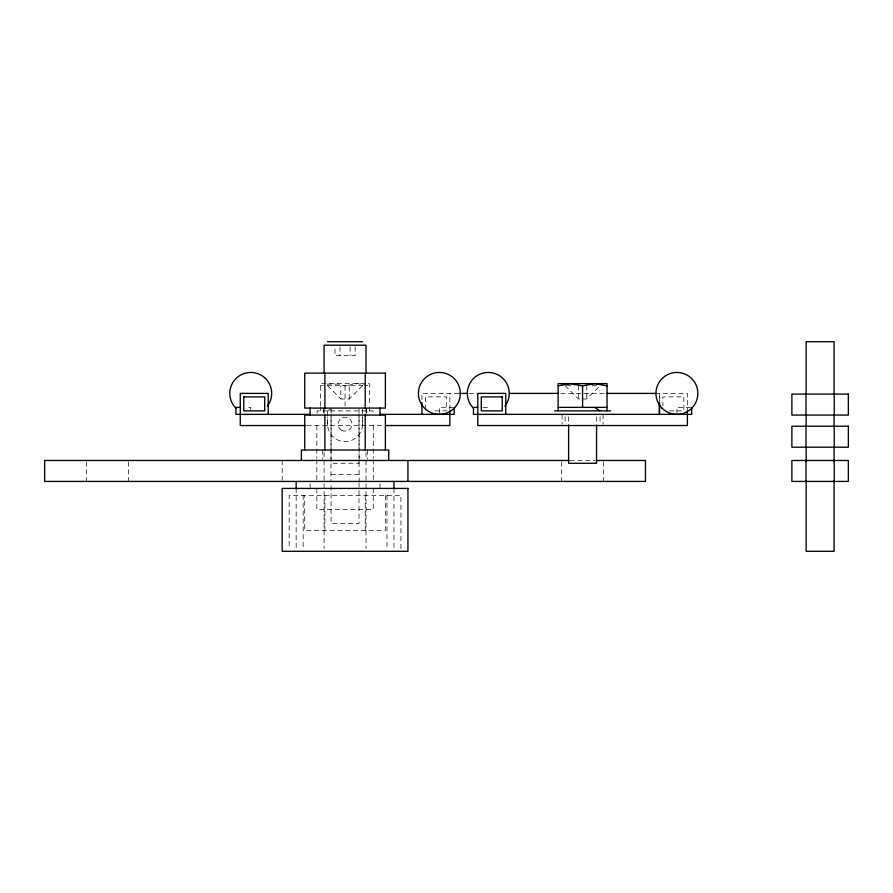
<?xml version="1.0" encoding="UTF-8"?>
<svg xmlns="http://www.w3.org/2000/svg" width="893" height="893" viewBox="0 0 893 893"><rect width="100%" height="100%" fill="white"/><g stroke="black" fill="none" stroke-linecap="round" stroke-linejoin="round"><path stroke-width="0.67" stroke-dasharray="4.46 3.35" d="M250.743 409.708L250.743 407.375L245.508 407.375M317.115 413.202L317.115 410.869L372.995 410.869L372.995 413.202M320.609 410.869L320.609 407.375M320.609 406.036L320.609 383.622L369.512 383.622L369.512 406.036M327.586 425.537L327.586 416.852M331.08 449.637L331.08 463.266L359.031 463.266L359.031 449.637M331.08 448.275L331.08 414.196M331.08 413.202L331.08 407.375M362.525 385.72L349.252 398.992L340.869 398.992L340.869 385.72M345.055 406.036L345.055 385.888L357.278 383.622L369.512 385.888M349.252 398.992L349.252 385.72M359.031 448.275L359.031 414.196M359.031 413.202L359.031 407.375M362.525 425.537L362.525 416.852M369.512 410.869L369.512 407.375M421.909 399.952L421.909 393.4L459.426 393.4M425.392 409.608L425.392 396.894L446.355 396.894L446.355 410.869L431.944 410.869M439.367 413.202L439.367 407.375L453.064 407.375M449.849 409.708L449.849 393.4M565.124 385.72L578.396 398.992L586.779 398.992L600.051 385.72M327.764 410.869L331.816 408.079M320.609 385.888L323.221 385.196M327.151 384.146L338.503 384.146L345.055 385.888M327.508 385.72L362.603 385.72M566.452 385.72L574.411 385.72M592.081 385.72L598.723 385.72M468.992 393.4L477.186 393.4M560.715 393.4L605.521 393.4M655.384 393.4L687.376 393.4L687.376 409.708M483.035 407.375L488.27 407.375L488.27 409.708M690.59 407.375L676.894 407.375L676.894 413.202M669.471 410.869L683.893 410.869L683.893 396.894L662.919 396.894L662.919 405.79M306.891 425.537L384.615 425.537M569.935 460.475L595.352 460.475M331.08 474.44L359.031 474.44M327.586 385.72L340.869 398.992M603.545 461.781L603.545 481.427M603.076 414.363L603.076 424.298M600.051 416.852L600.051 424.298M596.557 416.852L596.557 425.537M586.779 385.72L586.779 398.992M578.396 385.72L578.396 398.992M568.618 416.852L568.618 425.537M565.124 416.852L565.124 424.298M562.099 414.363L562.099 424.298M561.63 461.781L561.63 481.427M400.946 548.57L400.946 495.403L289.165 495.403L289.165 548.57M393.958 488.415L393.958 548.559M386.97 495.403L386.97 548.57M385.385 495.403L385.385 530.33L304.725 530.33L304.725 495.403M379.983 483.76L379.983 488.415M373.285 425.537L373.285 458.254M373.285 459.616L373.285 480.066M373.285 488.415L373.285 509.378L316.825 509.378L316.825 488.415M367.414 449.994L367.414 459.158M366.71 408.079L366.71 412.733M366.018 409.251L366.018 413.437M366.018 452.427L366.018 548.503M365.226 495.403L365.226 530.33M362.525 409.24L362.525 424.142A17.469 17.469 0 0 1 345.055 441.611A17.469 17.469 0 0 1 327.586 424.142L327.586 409.24M359.031 416.852L359.176 460.989M359.031 462.217L359.176 481.427M359.031 482.778L359.031 523.343L331.08 523.343L331.08 482.778M355.135 346.785L355.135 355.682L334.975 355.682L334.975 346.785M350.101 346.785L350.101 355.682M340.01 346.785L340.01 355.682M331.08 416.852L330.935 481.427M324.885 495.403L324.885 530.33M324.092 409.251L324.092 413.437M324.092 452.427L324.092 548.503M323.4 408.079L323.4 412.733M322.697 449.994L322.697 459.158M316.825 425.537L316.825 458.254M316.825 459.616L316.825 480.066M310.128 483.76L310.128 488.415M303.14 495.403L303.14 548.57M296.152 488.415L296.152 548.559M282.177 460.475L282.177 480.121M128.48 461.781L128.48 481.427M86.565 461.781L86.565 481.427M659.436 393.4L659.436 401.27L659.436 393.4M341.561 430.192A6.988 6.988 0 0 0 352.043 424.142A6.988 6.988 0 0 0 341.561 418.091A6.988 6.988 0 0 0 341.561 430.192"/><path stroke-width="1.34" d="M268.213 414.363L268.213 393.4L240.262 393.4L240.262 425.537L305.495 425.537M421.909 414.363L421.909 402.576M449.849 410.869L449.849 425.537L385.999 425.537M454.191 407.375L454.191 414.363L380.451 414.363M558.136 385.888L570.359 383.622L582.582 385.888L594.816 383.622L607.039 385.888M327.586 341.706L362.525 341.706M459.426 393.4L467.619 393.4M509.925 393.4L558.047 393.4M606.883 393.4L655.384 393.4M240.262 407.375L235.919 407.375L235.919 414.363L309.659 414.363M477.788 407.375L473.457 407.375L473.457 414.363L691.718 414.363L691.718 407.375M558.136 407.375L607.039 407.375M554.642 410.869L610.533 410.869M568.908 460.475L44.65 460.475L44.65 481.427L645.46 481.427L645.46 460.475L596.747 460.475M594.816 407.375L599.873 410.869M834.229 394.103L834.229 415.066M834.229 426.24L834.229 447.203M834.229 460.475L834.229 481.427M834.084 394.449L834.084 341.706L806.145 341.706L806.145 394.449M834.084 415.267L834.084 426.374M834.084 447.192L834.084 461.078M834.084 480.501L834.084 551.294L806.145 551.294L806.145 480.501M806.145 415.267L806.145 426.374M806.145 447.192L806.145 461.078M805.999 394.103L805.999 415.066M805.999 426.24L805.999 447.203M805.999 460.475L805.999 481.427M687.376 410.869L687.376 425.537L477.788 425.537L477.788 393.4L505.739 393.4L505.739 414.363M607.039 410.869L607.039 383.622L558.136 383.622L558.136 410.869M596.557 425.101L596.557 463.266L568.618 463.266L568.618 425.101M582.582 385.888L582.582 407.375M407.934 460.475L407.934 481.427M393.958 481.427L393.958 488.415M388.723 460.475L388.723 449.994L301.387 449.994L301.387 460.475M385.385 449.994L385.385 415.066L304.725 415.066L304.725 449.994M379.983 408.079L379.983 415.066M366.018 373.051L366.018 345.2L324.092 345.2L324.092 373.051M365.226 373.14L365.226 408.079M365.226 415.066L365.226 449.994M324.885 373.14L324.885 408.079M324.885 415.066L324.885 449.994M310.128 408.079L310.128 415.066M296.152 481.427L296.152 488.415M473.457 408.224A20.963 20.963 0 0 1 472.821 379.246A20.963 20.963 0 0 1 501.743 377.348A20.963 20.963 0 0 1 504.902 406.159M235.919 408.224A20.963 20.963 0 0 1 235.294 379.246A20.963 20.963 0 0 1 264.216 377.348A20.963 20.963 0 0 1 267.364 406.159M243.756 396.894L243.756 410.869L264.719 410.869L264.719 396.894L243.756 396.894M659.436 402.576L659.436 414.363L659.436 402.576M385.385 373.14L304.725 373.14L304.725 408.079L385.385 408.079L385.385 373.14M848.35 394.103L791.879 394.103L791.879 415.066L848.35 415.066L848.35 394.103M502.246 396.894L481.282 396.894L481.282 410.869L502.246 410.869L502.246 396.894M848.35 426.24L791.879 426.24L791.879 447.203L848.35 447.203L848.35 426.24M848.35 460.475L791.879 460.475L791.879 481.427L848.35 481.427L848.35 460.475M407.934 488.415L282.177 488.415L282.177 551.294L407.934 551.294L407.934 488.415M662.081 408.224A20.963 20.963 0 0 0 697.143 398.825A20.963 20.963 0 0 0 671.469 373.162A20.963 20.963 0 0 0 662.081 408.224M428.886 411.55A20.963 20.963 0 0 0 460.33 393.4A20.963 20.963 0 0 0 428.886 375.25A20.963 20.963 0 0 0 428.886 411.55"/></g></svg>
